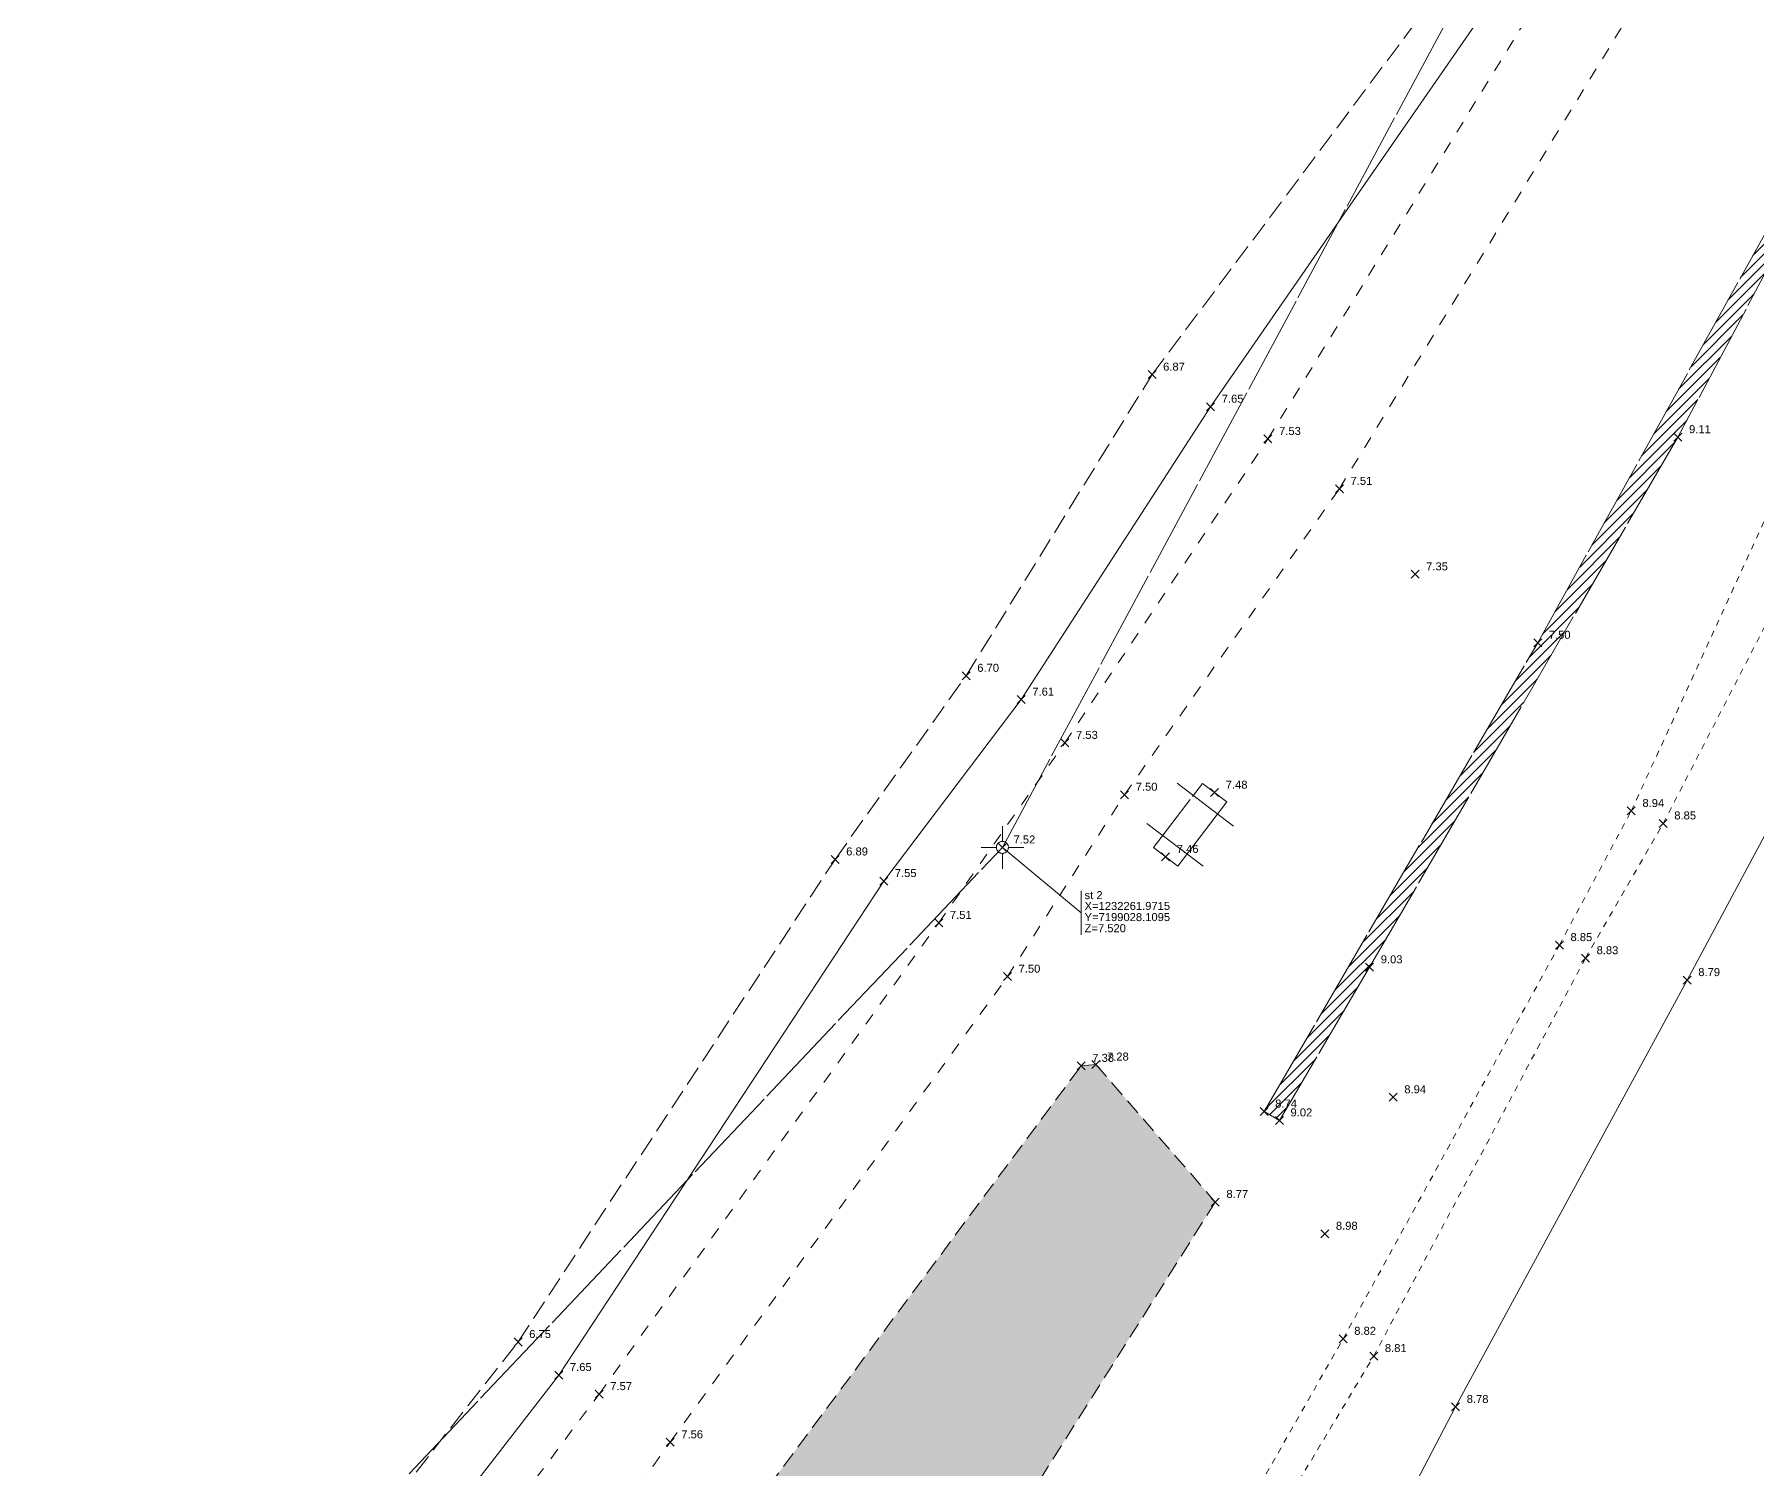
# Model space of a CAD drawing. Header units: metres. Extents: x 1232176 to 1232774, y 7198915 to 7199601.
# Drawn here: x 1232237.78 to 1232280.84, y 7199012.56 to 7199048.43 of the extents above; entities that cross this region are included whole.
import ezdxf

# ---------------------------------------------------------------- set-up
doc = ezdxf.new("R2010")
doc.units = ezdxf.units.M
doc.header["$PDMODE"] = 3
doc.header["$PDSIZE"] = 0.1
for name, pattern in [('LL_0829', [0.6, 0.3, -0.3]), ('OL_0942', [0.7, 0.5, -0.2]), ('SL_1144', [2.5, 2.5, 0]), ('Socle_Continu', [2.5, 2.5, 0]), ('TL_1181', [0.3, 0.15, -0.15]), ('TL_1182', [0.6, 0.4, -0.2]), ('YL_2901', [2.5, 2.5, 0])]:
    doc.linetypes.add(name, pattern=pattern)
for name, color, linetype, lineweight in [('CLOTH_SCS', 212, 'Socle_Continu', 13), ('CLOTU_SCS', 212, 'Socle_Continu', 13), ('JARDH_SCS', 82, 'Socle_Continu', 13), ('JARDI_SCS', 82, 'Socle_Continu', 13), ('MOBUR_SCS', 251, 'Socle_Continu', 13), ('NIVEL_SCS', 102, 'Socle_Continu', 13), ('SIGTA_SCI', 7, 'Socle_Continu', 13), ('SIGTM_PSI', 1, 'Socle_Continu', 13), ('SIGTO_PSI', 255, 'Socle_Continu', 13), ('SIGTO_SCI', 255, 'Socle_Continu', 13), ('VOIRI_SCS', 7, 'Socle_Continu', 13)]:
    doc.layers.add(name, color=color, linetype=linetype, lineweight=lineweight)
doc.layers.add('SIGTR_PSS', color=7, linetype='Socle_Continu', lineweight=13, true_color=0x9966cc)
doc.layers.add('SIGTS_PSS', color=7, linetype='Socle_Continu', lineweight=13, true_color=0x9966cc)
doc.styles.get("Standard").update_dxf_attribs({"font": 'arial.ttf'})
doc.styles.add('Style_1', font='WINGDNG2.TTF')
doc.linetypes.add('OL_0943', pattern='A,0.4,["│",Standard,S=0.127,R=0,X=-0.32,Y=0.08],0.15,["l ı l ı l",Standard,S=0.127,R=0,X=-0.35,Y=0]', length=0.55)
doc.linetypes.add('SL_1142', pattern='A,0.5,0,["£",Style_1,S=0.1,R=0,X=0.2,Y=0],0.5', length=1)

# ---------------------------------------------------------------- blocks, each defined once
blk = doc.blocks.new('YP_1521')
at = {"layer": 'SIGTO_SCI', "color": 7, "linetype": 'Socle_Continu'}
blk.add_point((0, 0), dxfattribs=at)
at = {"layer": 'SIGTA_SCI', "linetype": 'Socle_Continu'}
blk.add_attdef('ALT', (0.278, 0.099), '', height=0.2, dxfattribs=at)
at = {"layer": 'SIGTA_SCI', "linetype": 'Socle_Continu', "flags": 9}
blk.add_attdef('CALQUE_ALT', (1.69, -1.18), '', height=0.2, dxfattribs=at)
at = {"layer": 'SIGTO_SCI', "linetype": 'Socle_Continu', "flags": 9}
for tag, p in [('ID', (1.69, 0.105)), ('NATURE', (1.69, -0.216)), ('FAMILLE', (1.69, -0.538)), ('CALQUE', (1.69, -0.859)), ('PCRS', (1.69, -1.823))]:
    blk.add_attdef(tag, p, '', height=0.2, dxfattribs=at)
blk = doc.blocks.new('*U46')
at = {"layer": 'SIGTO_PSI', "linetype": 'Socle_Continu'}
blk.add_line((1.966, -1.638), (0, 0), dxfattribs=at)
at = {"layer": 'SIGTO_PSI', "linetype": 'Socle_Continu', "flags": 128}
blk.add_lwpolyline([(1.966, -2.188), (1.966, -1.088)], dxfattribs=at)
at = {"layer": 'SIGTO_PSI', "color": 7, "linetype": 'Socle_Continu'}
blk.add_point((0, 0), dxfattribs=at)
at = {"layer": 'SIGTM_PSI', "linetype": 'Socle_Continu', "flags": 9}
blk.add_attdef('CALQUE_MAT', (1.598, -0.695), '', height=0.2, dxfattribs=at)
at = {"layer": 'SIGTM_PSI', "color": 1, "linetype": 'Socle_Continu'}
blk.add_attdef('MAT', (2.054, -1.293), '', height=0.2, dxfattribs=at)
at = {"layer": 'SIGTO_PSI', "linetype": 'Socle_Continu', "flags": 9}
for tag, p in [('NATURE', (1.598, 0.269)), ('ID', (1.598, 0.59)), ('FAMILLE', (1.598, -0.052)), ('CALQUE', (1.598, -0.374)), ('PCRS', (1.598, -1.016))]:
    blk.add_attdef(tag, p, '', height=0.2, dxfattribs=at)
at = {"layer": 'SIGTO_PSI', "linetype": 'Socle_Continu'}
for tag, p in [('X=', (2.054, -1.563)), ('Y=', (2.054, -1.842)), ('Z=', (2.054, -2.12))]:
    blk.add_attdef(tag, p, '', height=0.2, dxfattribs=at)
blk = doc.blocks.new('NP_0921')
at = {"layer": 'MOBUR_SCS', "linetype": 'Socle_Continu', "flags": 128}
for points in [[(0.188, -0.438), (0.188, 0.438)], [(0.812, -0.438), (0.812, 0.438)]]:
    blk.add_lwpolyline(points, dxfattribs=at)
blk.add_lwpolyline([(0, -0.188), (0, 0.188), (1, 0.188), (1, -0.188)], close=True, dxfattribs=at)
at = {"layer": 'MOBUR_SCS', "linetype": 'Socle_Continu', "flags": 9}
for tag, p in [('ID', (1.387, 0.588)), ('NATURE', (1.387, 0.266)), ('FAMILLE', (1.387, -0.055)), ('CALQUE', (1.387, -0.376)), ('PCRS', (1.387, -0.697))]:
    blk.add_attdef(tag, p, '', height=0.2, dxfattribs=at)
blk = doc.blocks.new('YP_2903')
at = {"layer": 'SIGTR_PSS', "color": 1, "linetype": 'Socle_Continu'}
blk.add_line((0, 0.15), (0, 0.533), dxfattribs=at)
at = {"layer": 'SIGTR_PSS', "color": 5, "linetype": 'Socle_Continu'}
blk.add_line((-0.15, 0), (-0.533, 0), dxfattribs=at)
at = {"layer": 'SIGTR_PSS', "color": 3, "linetype": 'Socle_Continu'}
blk.add_line((0.15, 0), (0.533, 0), dxfattribs=at)
at = {"layer": 'SIGTR_PSS', "color": 2, "linetype": 'Socle_Continu'}
blk.add_line((0, -0.15), (0, -0.533), dxfattribs=at)
at = {"layer": 'SIGTR_PSS', "color": 4, "linetype": 'Socle_Continu'}
blk.add_circle((0, 0), 0.15, dxfattribs=at)
at = {"layer": 'SIGTR_PSS', "linetype": 'Socle_Continu', "flags": 9}
for tag, p in [('ID', (1.343, 0.305)), ('NATURE', (1.343, -0.016)), ('FAMILLE', (1.343, -0.337)), ('CALQUE', (1.343, -0.659)), ('PCRS', (1.343, -0.98))]:
    blk.add_attdef(tag, p, '', height=0.2, dxfattribs=at)

msp = doc.modelspace()

# ---------------------------------------------------------------- hatches: boundary and pattern name
at = {"layer": 'CLOTH_SCS', "linetype": 'Socle_Continu'}
h = msp.add_hatch(dxfattribs=at)
h.set_pattern_fill('SL_1144', color=256, pattern_type=2)
h.set_pattern_definition([(45, (0, 0), (-0.1237436867076, 0.1237436867076), [])])
h.paths.add_polyline_path([(1232268.893, 7199021.287), (1232268.51, 7199021.507), (1232275.348, 7199033.227), (1232283.49, 7199047.877), (1232290.277, 7199060.845), (1232297.117, 7199073.909), (1232304.283, 7199088.753), (1232309.798, 7199101.836), (1232313.299, 7199111.033), (1232313.702, 7199112.114), (1232313.132, 7199112.327), (1232313.226, 7199112.825), (1232313.877, 7199112.583), (1232314.141, 7199113.292), (1232316.853, 7199120.399), (1232317.248, 7199121.442), (1232316.642, 7199121.672), (1232316.843, 7199122.118), (1232317.422, 7199121.899), (1232317.98, 7199123.37), (1232320.35, 7199129.554), (1232320.803, 7199130.759), (1232320.209, 7199130.983), (1232320.354, 7199131.453), (1232320.976, 7199131.219), (1232321.399, 7199132.341), (1232324.121, 7199139.409), (1232324.399, 7199140.122), (1232323.774, 7199140.365), (1232323.927, 7199140.836), (1232324.578, 7199140.583), (1232325.194, 7199142.164), (1232327.664, 7199148.587), (1232327.997, 7199149.447), (1232327.354, 7199149.696), (1232327.516, 7199150.151), (1232328.172, 7199149.897), (1232328.556, 7199150.89), (1232331.331, 7199158.102), (1232331.587, 7199158.748), (1232330.945, 7199159.002), (1232331.124, 7199159.475), (1232331.773, 7199159.218), (1232332.101, 7199160.046), (1232336.009, 7199170.188), (1232336.441, 7199170.04), (1232330.244, 7199154.181), (1232325.487, 7199141.935), (1232320.25, 7199128.275), (1232316.095, 7199117.264), (1232311.385, 7199104.782), (1232305.503, 7199090.476), (1232300.561, 7199079.898), (1232293.871, 7199066.767), (1232286.658, 7199053.044), (1232278.853, 7199038.365), (1232271.148, 7199025.115)])
at = {"layer": 'JARDH_SCS', "linetype": 'Socle_Continu'}
h = msp.add_hatch(dxfattribs=at)
h.set_pattern_fill('TL_1184', color=256, pattern_type=2)
h.set_pattern_definition([(296.565051, (0.15, 0.18), (1.0000000025, -1.00000000421), [0.02236068, -2.2137073]), (243.434949, (0.16, 0.2), (7.563e-09, -1.000000001118), [0.02236068, -2.2137073]), (0, (0.14, 0.2), (0, 1), [0.02, -0.98]), (285.945396, (0.12, 0.27), (1.0000000011657, -2.9999999985673), [0.0728011, -7.20730879]), (206.565051, (0.14, 0.28), (-1.00000000421, -1.0000000025), [0.02236068, -2.2137073]), (333.434949, (0.12, 0.29), (1.000000001118, 7.563e-09), [0.02236068, -2.2137073]), (251.565051, (0.14, 0.35), (7.2e-11, -1.000000003109), [0.06324555, -3.09903211]), (180, (0.16, 0.35), (-1e-16, -1), [0.02, -0.98]), (296.565051, (0.15, 0.37), (1.0000000025, -1.00000000421), [0.02236068, -2.2137073]), (233.130102, (0.18, 0.41), (-2.0000000185436, -2.9999999876376), [0.05, -4.95]), (180, (0.2, 0.41), (-1e-16, -1), [0.02, -0.98]), (270, (0.2, 0.43), (1, -2e-16), [0.02, -0.98]), (206.565051, (0.24, 0.45), (-1.00000000421, -1.0000000025), [0.04472136, -2.19134662]), (161.565051, (0.27, 0.44), (-1.000000003109, -7.2e-11), [0.03162278, -3.13065488]), (270, (0.27, 0.46), (1, -2e-16), [0.02, -0.98]), (180, (0.33, 0.46), (-1e-16, -1), [0.06, -0.94]), (116.565051, (0.34, 0.44), (-1.0000000025, 1.00000000421), [0.02236068, -2.2137073]), (243.434949, (0.35, 0.46), (7.563e-09, -1.000000001118), [0.02236068, -2.2137073]), (165.963757, (0.39, 0.45), (-1.000000001063, -1.30176e-08), [0.04123106, -4.08187457]), (135, (0.42, 0.42), (-0.99999999832, 6e-17), [0.04242641, -1.37178716]), (90, (0.42, 0.4), (-1, 6e-17), [0.02, -0.98]), (180, (0.44, 0.4), (-1e-16, -1), [0.02, -0.98]), (116.565051, (0.46, 0.36), (-1.0000000025, 1.00000000421), [0.04472136, -2.19134662]), (90, (0.46, 0.34), (-1, 6e-17), [0.02, -0.98]), (153.434949, (0.48, 0.33), (-1.000000001118, -7.563e-09), [0.02236068, -2.2137073]), (90, (0.48, 0.27), (-1, 6e-17), [0.06, -0.94]), (45, (0.46, 0.25), (0, 0.99999999832), [0.02828427, -1.38592929]), (116.565051, (0.47, 0.23), (-1.0000000025, 1.00000000421), [0.02236068, -2.2137073]), (68.198591, (0.45, 0.18), (0.99999997321, 3.000000010085), [0.05385165, -5.33131316]), (18.434949, (0.42, 0.17), (1.99999999364, 1.00000000929), [0.03162278, -3.13065488]), (90, (0.42, 0.15), (-1, 6e-17), [0.02, -0.98]), (36.869898, (0.38, 0.12), (0.999999993819, 1.000000006181), [0.05, -4.95]), (0, (0.35, 0.12), (0, 1), [0.03, -0.97]), (63.434949, (0.34, 0.1), (-7.563e-09, 1.000000001118), [0.02236068, -2.2137073]), (0, (0.28, 0.1), (0, 1), [0.06, -0.94]), (315, (0.26, 0.12), (0.99999999832, -3e-16), [0.02828427, -1.38592929]), (26.565051, (0.24, 0.11), (1.00000000421, 1.0000000025), [0.02236068, -2.2137073]), (341.565051, (0.21, 0.12), (1.000000003109, 7.2e-11), [0.03162278, -3.13065488]), (321.340192, (0.16, 0.16), (4.0000000117843, -2.999999983464), [0.06403124, -6.339093]), (90, (0.31, 0.27), (-1, 6e-17), [0.02, -0.98]), (0, (0.29, 0.27), (0, 1), [0.02, -0.98]), (270, (0.29, 0.29), (1, -2e-16), [0.02, -0.98]), (180, (0.31, 0.29), (-1e-16, -1), [0.02, -0.98]), (90, (0.75, 0.77), (-1, 6e-17), [0.02, -0.98]), (0, (0.73, 0.77), (0, 1), [0.02, -0.98]), (270, (0.73, 0.79), (1, -2e-16), [0.02, -0.98]), (180, (0.75, 0.79), (-1e-16, -1), [0.02, -0.98]), (296.565051, (0.59, 0.68), (1.0000000025, -1.00000000421), [0.02236068, -2.2137073]), (243.434949, (0.6, 0.7), (7.563e-09, -1.000000001118), [0.02236068, -2.2137073]), (0, (0.58, 0.7), (0, 1), [0.02, -0.98]), (285.945396, (0.56, 0.77), (1.0000000011657, -2.9999999985673), [0.0728011, -7.20730879]), (206.565051, (0.58, 0.78), (-1.00000000421, -1.0000000025), [0.02236068, -2.2137073]), (333.434949, (0.56, 0.79), (1.000000001118, 7.563e-09), [0.02236068, -2.2137073]), (251.565051, (0.58, 0.85), (7.2e-11, -1.000000003109), [0.06324555, -3.09903211]), (180, (0.6, 0.85), (-1e-16, -1), [0.02, -0.98]), (296.565051, (0.59, 0.87), (1.0000000025, -1.00000000421), [0.02236068, -2.2137073]), (233.130102, (0.62, 0.91), (-2.0000000185436, -2.9999999876376), [0.05, -4.95]), (180, (0.64, 0.91), (-1e-16, -1), [0.02, -0.98]), (270, (0.64, 0.93), (1, -2e-16), [0.02, -0.98]), (206.565051, (0.68, 0.95), (-1.00000000421, -1.0000000025), [0.04472136, -2.19134662]), (161.565051, (0.71, 0.94), (-1.000000003109, -7.2e-11), [0.03162278, -3.13065488]), (270, (0.71, 0.96), (1, -2e-16), [0.02, -0.98]), (180, (0.77, 0.96), (-1e-16, -1), [0.06, -0.94]), (116.565051, (0.78, 0.94), (-1.0000000025, 1.00000000421), [0.02236068, -2.2137073]), (243.434949, (0.79, 0.96), (7.563e-09, -1.000000001118), [0.02236068, -2.2137073]), (165.963757, (0.83, 0.95), (-1.000000001063, -1.30176e-08), [0.04123106, -4.08187457]), (135, (0.86, 0.92), (-0.99999999832, 6e-17), [0.04242641, -1.37178716]), (90, (0.86, 0.9), (-1, 6e-17), [0.02, -0.98]), (180, (0.88, 0.9), (-1e-16, -1), [0.02, -0.98]), (116.565051, (0.9, 0.86), (-1.0000000025, 1.00000000421), [0.04472136, -2.19134662]), (90, (0.9, 0.84), (-1, 6e-17), [0.02, -0.98]), (153.434949, (0.92, 0.83), (-1.000000001118, -7.563e-09), [0.02236068, -2.2137073]), (90, (0.92, 0.77), (-1, 6e-17), [0.06, -0.94]), (45, (0.9, 0.75), (0, 0.99999999832), [0.02828427, -1.38592929]), (116.565051, (0.91, 0.73), (-1.0000000025, 1.00000000421), [0.02236068, -2.2137073]), (68.198591, (0.89, 0.68), (0.99999997321, 3.000000010085), [0.05385165, -5.33131316]), (18.434949, (0.86, 0.67), (1.99999999364, 1.00000000929), [0.03162278, -3.13065488]), (90, (0.86, 0.65), (-1, 6e-17), [0.02, -0.98]), (36.869898, (0.82, 0.62), (0.999999993819, 1.000000006181), [0.05, -4.95]), (0, (0.79, 0.62), (0, 1), [0.03, -0.97]), (63.434949, (0.78, 0.6), (-7.563e-09, 1.000000001118), [0.02236068, -2.2137073]), (0, (0.72, 0.6), (0, 1), [0.06, -0.94]), (315, (0.7, 0.62), (0.99999999832, -3e-16), [0.02828427, -1.38592929]), (26.565051, (0.68, 0.61), (1.00000000421, 1.0000000025), [0.02236068, -2.2137073]), (341.565051, (0.65, 0.62), (1.000000003109, 7.2e-11), [0.03162278, -3.13065488]), (321.340192, (0.6, 0.66), (4.0000000117843, -2.999999983464), [0.06403124, -6.339093]), (296.565051, (0.51, 0.265), (1.0000000025, -1.00000000421), [0.01118034, -2.22488764]), (243.434949, (0.515, 0.275), (7.563e-09, -1.000000001118), [0.01118034, -2.22488764]), (0, (0.505, 0.275), (0, 1), [0.01, -0.99]), (285.945396, (0.495, 0.31), (1.0000000011657, -2.9999999985673), [0.03640055, -7.24370934]), (206.565051, (0.505, 0.315), (-1.00000000421, -1.0000000025), [0.01118034, -2.22488764]), (333.434949, (0.495, 0.32), (1.000000001118, 7.563e-09), [0.01118034, -2.22488764]), (251.565051, (0.505, 0.35), (7.2e-11, -1.000000003109), [0.03162278, -3.13065488]), (180, (0.515, 0.35), (-1e-16, -1), [0.01, -0.99]), (296.565051, (0.51, 0.36), (1.0000000025, -1.00000000421), [0.01118034, -2.22488764]), (233.130102, (0.525, 0.38), (-2.0000000185436, -2.9999999876376), [0.025, -4.975]), (180, (0.535, 0.38), (-1e-16, -1), [0.01, -0.99]), (270, (0.535, 0.39), (1, -2e-16), [0.01, -0.99]), (206.565051, (0.555, 0.4), (-1.00000000421, -1.0000000025), [0.02236068, -2.2137073]), (161.565051, (0.57, 0.395), (-1.000000003109, -7.2e-11), [0.01581139, -3.14646627]), (270, (0.57, 0.405), (1, -2e-16), [0.01, -0.99]), (180, (0.6, 0.405), (-1e-16, -1), [0.03, -0.97]), (116.565051, (0.605, 0.395), (-1.0000000025, 1.00000000421), [0.01118034, -2.22488764]), (243.434949, (0.61, 0.405), (7.563e-09, -1.000000001118), [0.01118034, -2.22488764]), (165.963757, (0.63, 0.4), (-1.000000001063, -1.30176e-08), [0.02061553, -4.1024901]), (135, (0.645, 0.385), (-0.99999999832, 6e-17), [0.0212132, -1.39300036]), (90, (0.645, 0.375), (-1, 6e-17), [0.01, -0.99]), (180, (0.655, 0.375), (-1e-16, -1), [0.01, -0.99]), (116.565051, (0.665, 0.355), (-1.0000000025, 1.00000000421), [0.02236068, -2.2137073]), (90, (0.665, 0.345), (-1, 6e-17), [0.01, -0.99]), (153.434949, (0.675, 0.34), (-1.000000001118, -7.563e-09), [0.01118034, -2.22488764]), (90, (0.675, 0.31), (-1, 6e-17), [0.03, -0.97]), (45, (0.665, 0.3), (0, 0.99999999832), [0.01414214, -1.40007143]), (116.565051, (0.67, 0.29), (-1.0000000025, 1.00000000421), [0.01118034, -2.22488764]), (68.198591, (0.66, 0.265), (0.99999997321, 3.000000010085), [0.02692582, -5.35823898]), (18.434949, (0.645, 0.26), (1.99999999364, 1.00000000929), [0.01581139, -3.14646627]), (90, (0.645, 0.25), (-1, 6e-17), [0.01, -0.99]), (36.869898, (0.625, 0.235), (0.999999993819, 1.000000006181), [0.025, -4.975]), (0, (0.61, 0.235), (0, 1), [0.015, -0.985]), (63.434949, (0.605, 0.225), (-7.563e-09, 1.000000001118), [0.01118034, -2.22488764]), (0, (0.575, 0.225), (0, 1), [0.03, -0.97]), (315, (0.565, 0.235), (0.99999999832, -3e-16), [0.01414214, -1.40007143]), (26.565051, (0.555, 0.23), (1.00000000421, 1.0000000025), [0.01118034, -2.22488764]), (341.565051, (0.54, 0.235), (1.000000003109, 7.2e-11), [0.01581139, -3.14646627]), (321.340192, (0.515, 0.255), (4.0000000117843, -2.999999983464), [0.03201562, -6.37110862]), (90, (0.59, 0.31), (-1, 6e-17), [0.01, -0.99]), (0, (0.58, 0.31), (0, 1), [0.01, -0.99]), (270, (0.58, 0.32), (1, -2e-16), [0.01, -0.99]), (180, (0.59, 0.32), (-1e-16, -1), [0.01, -0.99]), (90, (0.325, 0.74), (-1, 6e-17), [0.01, -0.99]), (0, (0.315, 0.74), (0, 1), [0.01, -0.99]), (270, (0.315, 0.75), (1, -2e-16), [0.01, -0.99]), (180, (0.325, 0.75), (-1e-16, -1), [0.01, -0.99]), (296.565051, (0.245, 0.695), (1.0000000025, -1.00000000421), [0.01118034, -2.22488764]), (243.434949, (0.25, 0.705), (7.563e-09, -1.000000001118), [0.01118034, -2.22488764]), (0, (0.24, 0.705), (0, 1), [0.01, -0.99]), (285.945396, (0.23, 0.74), (1.0000000011657, -2.9999999985673), [0.03640055, -7.24370934]), (206.565051, (0.24, 0.745), (-1.00000000421, -1.0000000025), [0.01118034, -2.22488764]), (333.434949, (0.23, 0.75), (1.000000001118, 7.563e-09), [0.01118034, -2.22488764]), (251.565051, (0.24, 0.78), (7.2e-11, -1.000000003109), [0.03162278, -3.13065488]), (180, (0.25, 0.78), (-1e-16, -1), [0.01, -0.99]), (296.565051, (0.245, 0.79), (1.0000000025, -1.00000000421), [0.01118034, -2.22488764]), (233.130102, (0.26, 0.81), (-2.0000000185436, -2.9999999876376), [0.025, -4.975]), (180, (0.27, 0.81), (-1e-16, -1), [0.01, -0.99]), (270, (0.27, 0.82), (1, -2e-16), [0.01, -0.99]), (206.565051, (0.29, 0.83), (-1.00000000421, -1.0000000025), [0.02236068, -2.2137073]), (161.565051, (0.305, 0.825), (-1.000000003109, -7.2e-11), [0.01581139, -3.14646627]), (270, (0.305, 0.835), (1, -2e-16), [0.01, -0.99]), (180, (0.335, 0.835), (-1e-16, -1), [0.03, -0.97]), (116.565051, (0.34, 0.825), (-1.0000000025, 1.00000000421), [0.01118034, -2.22488764]), (243.434949, (0.345, 0.835), (7.563e-09, -1.000000001118), [0.01118034, -2.22488764]), (165.963757, (0.365, 0.83), (-1.000000001063, -1.30176e-08), [0.02061553, -4.1024901]), (135, (0.38, 0.815), (-0.99999999832, 6e-17), [0.0212132, -1.39300036]), (90, (0.38, 0.805), (-1, 6e-17), [0.01, -0.99]), (180, (0.39, 0.805), (-1e-16, -1), [0.01, -0.99]), (116.565051, (0.4, 0.785), (-1.0000000025, 1.00000000421), [0.02236068, -2.2137073]), (90, (0.4, 0.775), (-1, 6e-17), [0.01, -0.99]), (153.434949, (0.41, 0.77), (-1.000000001118, -7.563e-09), [0.01118034, -2.22488764]), (90, (0.41, 0.74), (-1, 6e-17), [0.03, -0.97]), (45, (0.4, 0.73), (0, 0.99999999832), [0.01414214, -1.40007143]), (116.565051, (0.405, 0.72), (-1.0000000025, 1.00000000421), [0.01118034, -2.22488764]), (68.198591, (0.395, 0.695), (0.99999997321, 3.000000010085), [0.02692582, -5.35823898]), (18.434949, (0.38, 0.69), (1.99999999364, 1.00000000929), [0.01581139, -3.14646627]), (90, (0.38, 0.68), (-1, 6e-17), [0.01, -0.99]), (36.869898, (0.36, 0.665), (0.999999993819, 1.000000006181), [0.025, -4.975]), (0, (0.345, 0.665), (0, 1), [0.015, -0.985]), (63.434949, (0.34, 0.655), (-7.563e-09, 1.000000001118), [0.01118034, -2.22488764]), (0, (0.31, 0.655), (0, 1), [0.03, -0.97]), (315, (0.3, 0.665), (0.99999999832, -3e-16), [0.01414214, -1.40007143]), (26.565051, (0.29, 0.66), (1.00000000421, 1.0000000025), [0.01118034, -2.22488764]), (341.565051, (0.275, 0.665), (1.000000003109, 7.2e-11), [0.01581139, -3.14646627]), (321.340192, (0.25, 0.685), (4.0000000117843, -2.999999983464), [0.03201562, -6.37110862]), (0, (0.78, 0.78), (0, 1), [0.13, -0.87]), (59.036243, (0.75, 0.81), (1.0000000137878, 1.999999997031), [0.11661904, -5.71433286]), (38.659808, (0.81, 0.83), (1.000000007959, 0.9999999959662), [0.06403124, -6.339093]), (120.963757, (0.72, 0.82), (-2.0000000296986, 2.9999999828884), [0.11661904, -5.71433286]), (169.695154, (0.7, 0.79), (-6.0000000095237, 0.9999999502402), [0.1118034, -11.06853649]), (213.690068, (0.71, 0.76), (-0.999999990211, -1.000000009531), [0.10816654, -3.49738474]), (259.695154, (0.73, 0.73), (-0.9999999502402, -6.0000000095237), [0.1118034, -11.06853649]), (288.434949, (0.78, 0.73), (1.00000000929, -1.99999999364), [0.09486833, -3.06740933]), (333.434949, (0.82, 0.74), (1.000000001118, 7.563e-09), [0.06708204, -2.16898594]), (333.434949, (0.38, 0.24), (1.000000001118, 7.563e-09), [0.06708204, -2.16898594]), (288.434949, (0.34, 0.23), (1.00000000929, -1.99999999364), [0.09486833, -3.06740933]), (259.695154, (0.29, 0.23), (-0.9999999502402, -6.0000000095237), [0.1118034, -11.06853649]), (213.690068, (0.27, 0.26), (-0.999999990211, -1.000000009531), [0.10816654, -3.49738474]), (169.695154, (0.26, 0.29), (-6.0000000095237, 0.9999999502402), [0.1118034, -11.06853649]), (120.963757, (0.28, 0.32), (-2.0000000296986, 2.9999999828884), [0.11661904, -5.71433286]), (38.659808, (0.37, 0.33), (1.000000007959, 0.9999999959662), [0.06403124, -6.339093]), (59.036243, (0.31, 0.31), (1.0000000137878, 1.999999997031), [0.11661904, -5.71433286]), (0, (0.34, 0.28), (0, 1), [0.13, -0.87])])
h.paths.add_polyline_path([(1232260.935, 7199009.18), (1232267.292, 7199019.246), (1232264.308, 7199022.683), (1232263.939, 7199022.652), (1232255.786, 7199011.675), (1232247.251, 7199000.007), (1232239.199, 7198989.67), (1232237.947, 7198987.402), (1232240.343, 7198984.398), (1232247.162, 7198989.422), (1232253.013, 7198996.641)])

# ---------------------------------------------------------------- linework, layer by layer
at = {"layer": 'CLOTU_SCS', "linetype": 'SL_1142'}
msp.add_polyline3d([(1232321.343, 7199110.268, 8.83), (1232316.554, 7199098.48, 9.1), (1232314.72, 7199094.099, 9), (1232309.469, 7199083.371, 8.77), (1232301.457, 7199067.257, 8.69), (1232294.508, 7199053.869, 8.84), (1232287.477, 7199040.638, 8.88), (1232281.893, 7199030.03, 8.79), (1232279.084, 7199024.794, 8.79), (1232273.297, 7199014.124, 8.78), (1232269.107, 7199006.106, 8.77), (1232265.215, 7198998.184, 8.78)], dxfattribs=at)
at = {"layer": 'CLOTU_SCS', "linetype": 'SL_1144'}
msp.add_polyline3d([(1232286.658, 7199053.044, 9.04), (1232278.853, 7199038.365, 9.11), (1232271.148, 7199025.115, 9.03), (1232268.893, 7199021.287, 9.02), (1232268.51, 7199021.507, 8.74), (1232275.348, 7199033.227, 7.5), (1232283.49, 7199047.877, 7.32), (1232290.277, 7199060.845, 7.45)], dxfattribs=at)
at = {"layer": 'JARDI_SCS', "linetype": 'TL_1181'}
for points in [[(1232197.318, 7198952.162, 7.55), (1232204.569, 7198950.784, 8.08), (1232217.427, 7198950.952, 8.72), (1232229.807, 7198953.043, 9.18), (1232234.422, 7198955.65, 9.21), (1232241.426, 7198965.76, 9.03), (1232249.197, 7198976.349, 8.81), (1232255.77, 7198989.034, 8.76), (1232263.664, 7199003.848, 8.86), (1232270.486, 7199015.828, 8.82), (1232275.89, 7199025.669, 8.85), (1232277.688, 7199029.021, 8.94), (1232284.367, 7199043.587, 8.96), (1232291.149, 7199056.187, 9.02)], [(1232197.06, 7198951.518, 7.62), (1232204.639, 7198950.048, 8.09), (1232217.277, 7198950.282, 8.75), (1232230.212, 7198952.401, 9.16), (1232234.852, 7198955.026, 9.23), (1232242.295, 7198965.43, 9.03), (1232249.869, 7198975.83, 8.74), (1232256.468, 7198988.753, 8.73), (1232264.142, 7199003.533, 8.87), (1232271.251, 7199015.397, 8.81), (1232276.542, 7199025.341, 8.83), (1232278.484, 7199028.71, 8.85), (1232285.571, 7199042.458, 8.9), (1232285.56, 7199042.46, 8.89), (1232292.377, 7199055.57, 8.97)]]:
    msp.add_polyline3d(points, dxfattribs=at)
at = {"layer": 'JARDI_SCS', "linetype": 'TL_1182'}
msp.add_polyline3d([(1232264.308, 7199022.683, 7.28), (1232267.292, 7199019.246, 8.77), (1232260.935, 7199009.18, 8.71), (1232253.013, 7198996.641, 8.52), (1232247.162, 7198989.422, 8.41), (1232240.343, 7198984.398, 8.15), (1232237.947, 7198987.402, 7.35), (1232239.199, 7198989.67, 7.45), (1232247.251, 7199000.007, 7.29), (1232255.786, 7199011.675, 7.35), (1232263.939, 7199022.652, 7.38)], close=True, dxfattribs=at)
at = {"layer": 'NIVEL_SCS', "linetype": 'OL_0943'}
msp.add_polyline3d([(1232197.212, 7198958.86, 7.66), (1232216.636, 7198975.033, 7.55), (1232224.328, 7198982.646, 7.55), (1232233.003, 7198992.095, 7.66), (1232242.461, 7199004.035, 7.64), (1232250.885, 7199014.922, 7.65), (1232259.005, 7199027.27, 7.55), (1232262.44, 7199031.804, 7.61), (1232267.175, 7199039.126, 7.65), (1232275.99, 7199051.872, 7.62), (1232283.106, 7199065.148, 7.66), (1232290.425, 7199079.683, 7.63), (1232296.327, 7199093.83, 7.57), (1232302.82, 7199108.113, 7.58), (1232306.218, 7199115.725, 7.61), (1232310.612, 7199128.289, 7.66), (1232312.698, 7199134.972, 7.64), (1232317.873, 7199147.99, 7.62), (1232319.831, 7199154.534, 7.61), (1232324.487, 7199170.056, 7.62), (1232327.554, 7199183.528, 7.53)], dxfattribs=at)
at = {"layer": 'NIVEL_SCS', "linetype": 'OL_0942'}
msp.add_polyline3d([(1232175.843, 7198948.586, 6.72), (1232184.063, 7198952.035, 7.11), (1232185.912, 7198953.067, 6.26), (1232187.586, 7198954.543, 6.93), (1232196.009, 7198960.467, 6.87), (1232197.895, 7198961.873, 6.79), (1232206.166, 7198967.949, 6.84), (1232215.67, 7198976.275, 6.84), (1232223.339, 7198983.742, 6.91), (1232231.669, 7198993.219, 6.88), (1232241.271, 7199004.783, 6.76), (1232249.867, 7199015.747, 6.75), (1232257.789, 7199027.81, 6.89), (1232261.065, 7199032.4, 6.7), (1232265.711, 7199039.928, 6.87), (1232275.111, 7199052.483, 6.97)], dxfattribs=at)
at = {"layer": 'SIGTS_PSS', "linetype": 'YL_2901'}
msp.add_polyline3d([(1232242.852, 7198954.501, 9.55), (1232189.936, 7198952.042, 7.7), (1232261.971, 7199028.11, 7.52), (1232304.103, 7199106.496, 7.55), (1232331.072, 7199190.429, 7.6), (1232351.22, 7199279.26, 7.54), (1232386.124, 7199352.6, 7.55), (1232443.41, 7199421.398, 7.6), (1232502.151, 7199471.743, 7.73), (1232588.035, 7199526.334, 7.98), (1232660.288, 7199552.976, 8.2), (1232726.202, 7199576.527, 11.02)], dxfattribs=at)
at = {"layer": 'VOIRI_SCS', "linetype": 'LL_0829'}
for points in [[(1232176.773, 7198945.58, 7.83), (1232184.824, 7198949.136, 7.72), (1232189.035, 7198951.799, 7.69), (1232197.775, 7198957.97, 7.66), (1232200.189, 7198959.681, 7.63), (1232207.34, 7198965.315, 7.59), (1232217.299, 7198974.288, 7.59), (1232225.041, 7198981.756, 7.55), (1232233.817, 7198991.391, 7.55), (1232243.49, 7199003.223, 7.57), (1232251.893, 7199014.445, 7.57), (1232260.381, 7199026.224, 7.51), (1232263.533, 7199030.724, 7.53), (1232268.608, 7199038.321, 7.53), (1232276.637, 7199051.367, 7.57)], [(1232264.448, 7198967.142, 9.32), (1232242.997, 7198952.434, 9.25), (1232231.973, 7198944.154, 9.18), (1232227.845, 7198941.62, 9.24), (1232223.189, 7198939.62, 9.18), (1232220.63, 7198939.154, 9.19), (1232219.365, 7198939.33, 9.17), (1232214.972, 7198940.783, 9.03), (1232213.989, 7198941.41, 8.98), (1232204.769, 7198945.131, 8.44), (1232196.071, 7198947.718, 7.92), (1232190.401, 7198949.454, 7.72), (1232199.035, 7198956.071, 7.69), (1232200.974, 7198957.759, 7.67), (1232208.559, 7198963.401, 7.64), (1232218.882, 7198972.656, 7.57), (1232226.247, 7198979.752, 7.53), (1232235.334, 7198990.017, 7.55), (1232245.164, 7199001.443, 7.58), (1232253.668, 7199013.241, 7.56), (1232262.097, 7199024.88, 7.5), (1232265.025, 7199029.428, 7.5), (1232270.393, 7199037.074, 7.51), (1232278.528, 7199050.379, 7.54)]]:
    msp.add_polyline3d(points, dxfattribs=at)

# ---------------------------------------------------------------- block references
at = {"layer": 'MOBUR_SCS', "linetype": 'Socle_Continu', "xscale": 2.020148096639181, "yscale": 2.020148096639181, "zscale": 0.9945051713195106, "rotation": 232.6918458638632}
msp.add_blockref('NP_0921', (1232267.275, 7199029.48, 7.48), dxfattribs=at)
at = {"layer": 'SIGTO_PSI', "color": 193, "linetype": 'Socle_Continu'}
msp.add_blockref('*U46', (1232261.971, 7199028.11), dxfattribs=at).add_auto_attribs({'MAT': 'st 2', 'X=': 'X=1232261.9715', 'Y=': 'Y=7199028.1095', 'Z=': 'Z=7.520'})
at = {"layer": 'SIGTO_SCI', "linetype": 'Socle_Continu'}
ref = msp.add_blockref('YP_1521', (1232265.711, 7199039.928, 6.87), dxfattribs=at)
ref.add_attrib('ALT', '6.87', (1232265.988, 7199040.027, 6.87), dxfattribs={"layer": 'SIGTA_SCI', "linetype": 'Socle_Continu', "height": 0.2})
ref = msp.add_blockref('YP_1521', (1232267.175, 7199039.126, 7.65), dxfattribs=at)
ref.add_attrib('ALT', '7.65', (1232267.453, 7199039.225, 7.65), dxfattribs={"layer": 'SIGTA_SCI', "linetype": 'Socle_Continu', "height": 0.2})
ref = msp.add_blockref('YP_1521', (1232268.608, 7199038.321, 7.53), dxfattribs=at)
ref.add_attrib('ALT', '7.53', (1232268.886, 7199038.42, 7.53), dxfattribs={"layer": 'SIGTA_SCI', "linetype": 'Socle_Continu', "height": 0.2})
ref = msp.add_blockref('YP_1521', (1232278.853, 7199038.365, 9.11), dxfattribs=at)
ref.add_attrib('ALT', '9.11', (1232279.131, 7199038.464, 9.11), dxfattribs={"layer": 'SIGTA_SCI', "linetype": 'Socle_Continu', "height": 0.2})
ref = msp.add_blockref('YP_1521', (1232270.393, 7199037.074, 7.51), dxfattribs=at)
ref.add_attrib('ALT', '7.51', (1232270.671, 7199037.172, 7.51), dxfattribs={"layer": 'SIGTA_SCI', "linetype": 'Socle_Continu', "height": 0.2})
ref = msp.add_blockref('YP_1521', (1232272.283, 7199034.936, 7.35), dxfattribs=at)
ref.add_attrib('ALT', '7.35', (1232272.561, 7199035.035, 7.35), dxfattribs={"layer": 'SIGTA_SCI', "linetype": 'Socle_Continu', "height": 0.2})
ref = msp.add_blockref('YP_1521', (1232275.348, 7199033.227, 7.5), dxfattribs=at)
ref.add_attrib('ALT', '7.50', (1232275.626, 7199033.325, 7.5), dxfattribs={"layer": 'SIGTA_SCI', "linetype": 'Socle_Continu', "height": 0.2})
ref = msp.add_blockref('YP_1521', (1232261.065, 7199032.4, 6.7), dxfattribs=at)
ref.add_attrib('ALT', '6.70', (1232261.343, 7199032.499, 6.7), dxfattribs={"layer": 'SIGTA_SCI', "linetype": 'Socle_Continu', "height": 0.2})
ref = msp.add_blockref('YP_1521', (1232262.44, 7199031.804, 7.61), dxfattribs=at)
ref.add_attrib('ALT', '7.61', (1232262.718, 7199031.903, 7.61), dxfattribs={"layer": 'SIGTA_SCI', "linetype": 'Socle_Continu', "height": 0.2})
ref = msp.add_blockref('YP_1521', (1232263.533, 7199030.724, 7.53), dxfattribs=at)
ref.add_attrib('ALT', '7.53', (1232263.811, 7199030.823, 7.53), dxfattribs={"layer": 'SIGTA_SCI', "linetype": 'Socle_Continu', "height": 0.2})
ref = msp.add_blockref('YP_1521', (1232265.025, 7199029.428, 7.5), dxfattribs=at)
ref.add_attrib('ALT', '7.50', (1232265.303, 7199029.527, 7.5), dxfattribs={"layer": 'SIGTA_SCI', "linetype": 'Socle_Continu', "height": 0.2})
ref = msp.add_blockref('YP_1521', (1232267.275, 7199029.48, 7.48), dxfattribs=at)
ref.add_attrib('ALT', '7.48', (1232267.553, 7199029.578, 7.48), dxfattribs={"layer": 'SIGTA_SCI', "linetype": 'Socle_Continu', "height": 0.2})
ref = msp.add_blockref('YP_1521', (1232277.688, 7199029.021, 8.94), dxfattribs=at)
ref.add_attrib('ALT', '8.94', (1232277.966, 7199029.12, 8.94), dxfattribs={"layer": 'SIGTA_SCI', "linetype": 'Socle_Continu', "height": 0.2})
ref = msp.add_blockref('YP_1521', (1232278.484, 7199028.71, 8.85), dxfattribs=at)
ref.add_attrib('ALT', '8.85', (1232278.762, 7199028.809, 8.85), dxfattribs={"layer": 'SIGTA_SCI', "linetype": 'Socle_Continu', "height": 0.2})
ref = msp.add_blockref('YP_1521', (1232261.971, 7199028.11, 7.52), dxfattribs=at)
ref.add_attrib('ALT', '7.52', (1232262.249, 7199028.208, 7.52), dxfattribs={"layer": 'SIGTA_SCI', "linetype": 'Socle_Continu', "height": 0.2})
ref = msp.add_blockref('YP_1521', (1232257.789, 7199027.81, 6.89), dxfattribs=at)
ref.add_attrib('ALT', '6.89', (1232258.067, 7199027.909, 6.89), dxfattribs={"layer": 'SIGTA_SCI', "linetype": 'Socle_Continu', "height": 0.2})
ref = msp.add_blockref('YP_1521', (1232266.051, 7199027.873, 7.46), dxfattribs=at)
ref.add_attrib('ALT', '7.46', (1232266.329, 7199027.972, 7.46), dxfattribs={"layer": 'SIGTA_SCI', "linetype": 'Socle_Continu', "height": 0.2})
ref = msp.add_blockref('YP_1521', (1232259.005, 7199027.27, 7.55), dxfattribs=at)
ref.add_attrib('ALT', '7.55', (1232259.282, 7199027.369, 7.55), dxfattribs={"layer": 'SIGTA_SCI', "linetype": 'Socle_Continu', "height": 0.2})
ref = msp.add_blockref('YP_1521', (1232260.381, 7199026.224, 7.51), dxfattribs=at)
ref.add_attrib('ALT', '7.51', (1232260.659, 7199026.322, 7.51), dxfattribs={"layer": 'SIGTA_SCI', "linetype": 'Socle_Continu', "height": 0.2})
ref = msp.add_blockref('YP_1521', (1232275.89, 7199025.669, 8.85), dxfattribs=at)
ref.add_attrib('ALT', '8.85', (1232276.168, 7199025.768, 8.85), dxfattribs={"layer": 'SIGTA_SCI', "linetype": 'Socle_Continu', "height": 0.2})
ref = msp.add_blockref('YP_1521', (1232271.148, 7199025.115, 9.03), dxfattribs=at)
ref.add_attrib('ALT', '9.03', (1232271.426, 7199025.213, 9.03), dxfattribs={"layer": 'SIGTA_SCI', "linetype": 'Socle_Continu', "height": 0.2})
ref = msp.add_blockref('YP_1521', (1232276.542, 7199025.341, 8.83), dxfattribs=at)
ref.add_attrib('ALT', '8.83', (1232276.82, 7199025.44, 8.83), dxfattribs={"layer": 'SIGTA_SCI', "linetype": 'Socle_Continu', "height": 0.2})
ref = msp.add_blockref('YP_1521', (1232262.097, 7199024.88, 7.5), dxfattribs=at)
ref.add_attrib('ALT', '7.50', (1232262.375, 7199024.979, 7.5), dxfattribs={"layer": 'SIGTA_SCI', "linetype": 'Socle_Continu', "height": 0.2})
ref = msp.add_blockref('YP_1521', (1232279.084, 7199024.794, 8.79), dxfattribs=at)
ref.add_attrib('ALT', '8.79', (1232279.362, 7199024.893, 8.79), dxfattribs={"layer": 'SIGTA_SCI', "linetype": 'Socle_Continu', "height": 0.2})
ref = msp.add_blockref('YP_1521', (1232263.939, 7199022.652, 7.38), dxfattribs=at)
ref.add_attrib('ALT', '7.38', (1232264.217, 7199022.75, 7.38), dxfattribs={"layer": 'SIGTA_SCI', "linetype": 'Socle_Continu', "height": 0.2})
ref = msp.add_blockref('YP_1521', (1232264.308, 7199022.683, 7.28), dxfattribs=at)
ref.add_attrib('ALT', '7.28', (1232264.585, 7199022.782, 7.28), dxfattribs={"layer": 'SIGTA_SCI', "linetype": 'Socle_Continu', "height": 0.2})
ref = msp.add_blockref('YP_1521', (1232271.737, 7199021.865, 8.94), dxfattribs=at)
ref.add_attrib('ALT', '8.94', (1232272.015, 7199021.964, 8.94), dxfattribs={"layer": 'SIGTA_SCI', "linetype": 'Socle_Continu', "height": 0.2})
ref = msp.add_blockref('YP_1521', (1232268.51, 7199021.507, 8.74), dxfattribs=at)
ref.add_attrib('ALT', '8.74', (1232268.788, 7199021.606, 8.74), dxfattribs={"layer": 'SIGTA_SCI', "linetype": 'Socle_Continu', "height": 0.2})
ref = msp.add_blockref('YP_1521', (1232268.893, 7199021.287, 9.02), dxfattribs=at)
ref.add_attrib('ALT', '9.02', (1232269.171, 7199021.386, 9.02), dxfattribs={"layer": 'SIGTA_SCI', "linetype": 'Socle_Continu', "height": 0.2})
ref = msp.add_blockref('YP_1521', (1232267.292, 7199019.246, 8.77), dxfattribs=at)
ref.add_attrib('ALT', '8.77', (1232267.569, 7199019.345, 8.77), dxfattribs={"layer": 'SIGTA_SCI', "linetype": 'Socle_Continu', "height": 0.2})
ref = msp.add_blockref('YP_1521', (1232270.027, 7199018.454, 8.98), dxfattribs=at)
ref.add_attrib('ALT', '8.98', (1232270.305, 7199018.553, 8.98), dxfattribs={"layer": 'SIGTA_SCI', "linetype": 'Socle_Continu', "height": 0.2})
ref = msp.add_blockref('YP_1521', (1232249.867, 7199015.747, 6.75), dxfattribs=at)
ref.add_attrib('ALT', '6.75', (1232250.145, 7199015.846, 6.75), dxfattribs={"layer": 'SIGTA_SCI', "linetype": 'Socle_Continu', "height": 0.2})
ref = msp.add_blockref('YP_1521', (1232270.486, 7199015.828, 8.82), dxfattribs=at)
ref.add_attrib('ALT', '8.82', (1232270.764, 7199015.927, 8.82), dxfattribs={"layer": 'SIGTA_SCI', "linetype": 'Socle_Continu', "height": 0.2})
ref = msp.add_blockref('YP_1521', (1232271.251, 7199015.397, 8.81), dxfattribs=at)
ref.add_attrib('ALT', '8.81', (1232271.529, 7199015.496, 8.81), dxfattribs={"layer": 'SIGTA_SCI', "linetype": 'Socle_Continu', "height": 0.2})
ref = msp.add_blockref('YP_1521', (1232250.885, 7199014.922, 7.65), dxfattribs=at)
ref.add_attrib('ALT', '7.65', (1232251.163, 7199015.021, 7.65), dxfattribs={"layer": 'SIGTA_SCI', "linetype": 'Socle_Continu', "height": 0.2})
ref = msp.add_blockref('YP_1521', (1232251.893, 7199014.445, 7.57), dxfattribs=at)
ref.add_attrib('ALT', '7.57', (1232252.171, 7199014.544, 7.57), dxfattribs={"layer": 'SIGTA_SCI', "linetype": 'Socle_Continu', "height": 0.2})
ref = msp.add_blockref('YP_1521', (1232273.297, 7199014.124, 8.78), dxfattribs=at)
ref.add_attrib('ALT', '8.78', (1232273.575, 7199014.223, 8.78), dxfattribs={"layer": 'SIGTA_SCI', "linetype": 'Socle_Continu', "height": 0.2})
ref = msp.add_blockref('YP_1521', (1232253.668, 7199013.241, 7.56), dxfattribs=at)
ref.add_attrib('ALT', '7.56', (1232253.946, 7199013.339, 7.56), dxfattribs={"layer": 'SIGTA_SCI', "linetype": 'Socle_Continu', "height": 0.2})
at = {"layer": 'SIGTR_PSS', "linetype": 'Socle_Continu'}
msp.add_blockref('YP_2903', (1232261.971, 7199028.11, 7.52), dxfattribs=at)

doc.saveas('drawing.dxf')
